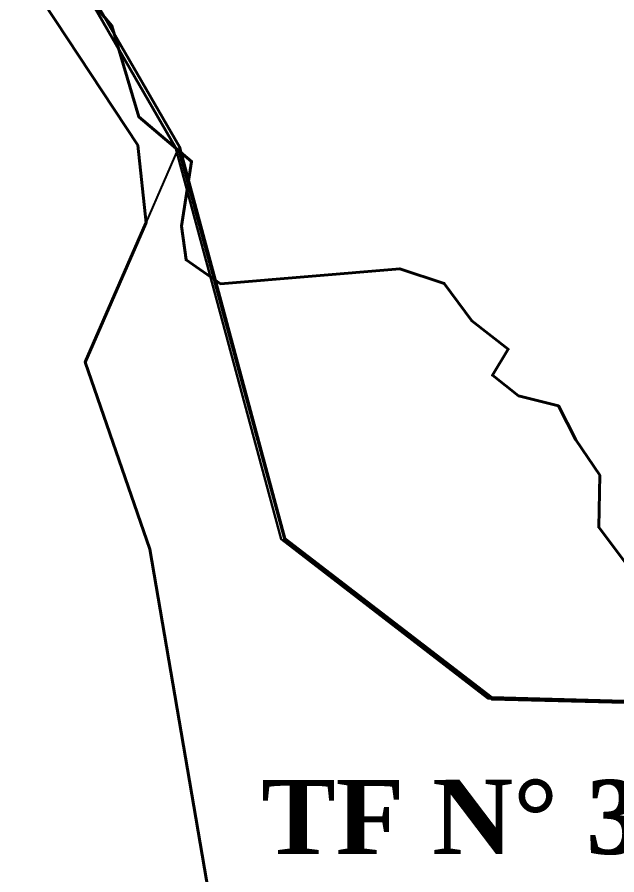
# Model space of a CAD drawing. Header units: millimetres. Extents: x 579832 to 917290, y 449831 to 1452191.
# Drawn here: x 581468.7 to 581675.6, y 450665.2 to 450961.2 of the extents above; entities that cross this region are included whole.
import ezdxf

# ---------------------------------------------------------------- set-up
doc = ezdxf.new("R2010")
doc.units = ezdxf.units.MM
doc.header["$LTSCALE"] = 10
doc.layers.add('end maj 26 02 2021', color=7, linetype='Continuous')
doc.layers.add('Rivers', color=5, linetype='Continuous', lineweight=40)

msp = doc.modelspace()

# ---------------------------------------------------------------- linework, layer by layer
at = {"layer": 'end maj 26 02 2021', "color": 1, "flags": 128}
msp.add_lwpolyline([(581932.34, 450651.91), (581922.64, 450679.04), (581952.28, 450717.61), (581631.06, 450726.12), (581559.72, 450780.99), (581523.29, 450916.17), (581435.73, 451067.69)], dxfattribs=at)
msp.add_lwpolyline([(581932.34, 450651.91), (581922.64, 450679.04), (581952.28, 450717.61), (581631.06, 450726.12), (581559.72, 450780.99), (581523.29, 450916.17), (581435.73, 451067.69)], dxfattribs=at)
at = {"layer": 'end maj 26 02 2021', "color": 1, "lineweight": 30, "flags": 128}
msp.add_lwpolyline([(581932.34, 450651.91), (581922.64, 450679.04), (581952.28, 450717.61), (581631.06, 450726.12), (581559.72, 450780.99), (581523.29, 450916.17), (581435.73, 451067.69)], dxfattribs=at)
msp.add_lwpolyline([(581932.34, 450651.91), (581922.64, 450679.04), (581952.28, 450717.61), (581631.06, 450726.12), (581559.72, 450780.99), (581523.29, 450916.17), (581435.73, 451067.69)], dxfattribs=at)
at = {"layer": 'end maj 26 02 2021', "color": 3, "linetype": 'ByBlock', "lineweight": 40, "ltscale": 0.0014, "flags": 128}
for points in [[(581451.29, 451043.33), (581524.63, 450916.41), (581561.06, 450781.23), (581632.4, 450726.36), (581952.28, 450717.61), (581922.59, 450679.11), (581825.03, 450675.04), (581805.99, 450548.93), (581767.85, 450536.53), (581767.85, 450536.53), (581776.52, 450523.88), (581841.1, 450358.67), (581846.01, 450310.24), (581846.01, 450310.24), (581902.02, 450292.69), (581973.62, 450270.27)], [(581967.73, 450181.32), (581705.09, 450293.35), (581685.9, 450302.78), (581630.64, 450299.77), (581594.74, 450389.15), (581574.47, 450426.87), (581514.42, 450777.63), (581492.15, 450842.13), (581513.07, 450890.1), (581513.13, 450890.08), (581510.27, 450917.01), (581436.81, 451028.2)]]:
    msp.add_lwpolyline(points, dxfattribs=at)
at = {"layer": 'end maj 26 02 2021', "color": 1, "linetype": 'ByBlock', "lineweight": -3, "ltscale": 0.0014, "flags": 128}
for points in [[(581451.29, 451043.33), (581524.63, 450916.41), (581561.06, 450781.23), (581632.4, 450726.36), (581952.28, 450717.61), (581922.59, 450679.11), (581825.03, 450675.04), (581805.99, 450548.93), (581767.85, 450536.53), (581767.85, 450536.53), (581776.52, 450523.88), (581841.1, 450358.67), (581846.01, 450310.24), (581846.01, 450310.24), (581902.02, 450292.69), (581973.62, 450270.27)], [(581451.29, 451043.33), (581524.63, 450916.41), (581561.06, 450781.23), (581632.4, 450726.36), (581952.28, 450717.61), (581922.59, 450679.11), (581825.03, 450675.04), (581805.99, 450548.93), (581767.85, 450536.53), (581767.85, 450536.53), (581776.52, 450523.88), (581841.1, 450358.67), (581846.01, 450310.24), (581846.01, 450310.24), (581902.02, 450292.69), (581973.62, 450270.27)], [(581967.73, 450181.32), (581705.09, 450293.35), (581685.9, 450302.78), (581630.64, 450299.77), (581594.74, 450389.15), (581574.47, 450426.87), (581514.42, 450777.63), (581492.15, 450842.13), (581513.07, 450890.1), (581513.13, 450890.08), (581510.27, 450917.01), (581436.81, 451028.2)], [(581967.73, 450181.32), (581705.09, 450293.35), (581685.9, 450302.78), (581630.64, 450299.77), (581594.74, 450389.15), (581574.47, 450426.87), (581514.42, 450777.63), (581492.15, 450842.13), (581513.07, 450890.1), (581513.13, 450890.08), (581510.27, 450917.01), (581436.81, 451028.2)], [(581574.51, 450426.83), (581514.47, 450777.56), (581492.2, 450842.06), (581524.27, 450915.62), (581560.95, 450780.51), (581632.39, 450725.77), (581816.78, 450721.08), (581952.28, 450717.61), (581922.64, 450679.04), (581825.08, 450674.97), (581806.04, 450548.86)], [(581574.51, 450426.83), (581514.47, 450777.56), (581492.2, 450842.06), (581524.27, 450915.62), (581560.95, 450780.51), (581632.39, 450725.77), (581816.78, 450721.08), (581952.28, 450717.61), (581922.64, 450679.04), (581825.08, 450674.97), (581806.04, 450548.86)]]:
    msp.add_lwpolyline(points, dxfattribs=at)
at = {"layer": 'Rivers'}
msp.add_lwpolyline([(581745.45, 450720.62), (581721.02, 450722.56), (581704.46, 450734.68), (581689.85, 450757.77), (581669.33, 450785.15), (581669.71, 450803.16), (581661.42, 450815.29), (581655.5, 450827.02), (581641.7, 450830.54), (581632.63, 450837.58), (581638.14, 450846.59), (581625.52, 450856.37), (581616.04, 450869.27), (581600.67, 450874.35), (581538.79, 450869.2), (581526.96, 450877.42), (581525.38, 450889.1), (581528.83, 450911.38), (581510.65, 450926.73), (581501.34, 450958.21), (581477.35, 450986.61), (581448.33, 451006.16)], dxfattribs=at)

# ---------------------------------------------------------------- texts
at = {"insert": (581543.17, 450697.99), "char_height": 25.6, "width": 422.7879, "attachment_point": 1, "rotation": 0.0134}
msp.add_mtext('{\\fTimes New Roman|b1|i0|c186|p18;\\C3; TF N° 39078/W}', dxfattribs=at)

doc.saveas('drawing.dxf')
